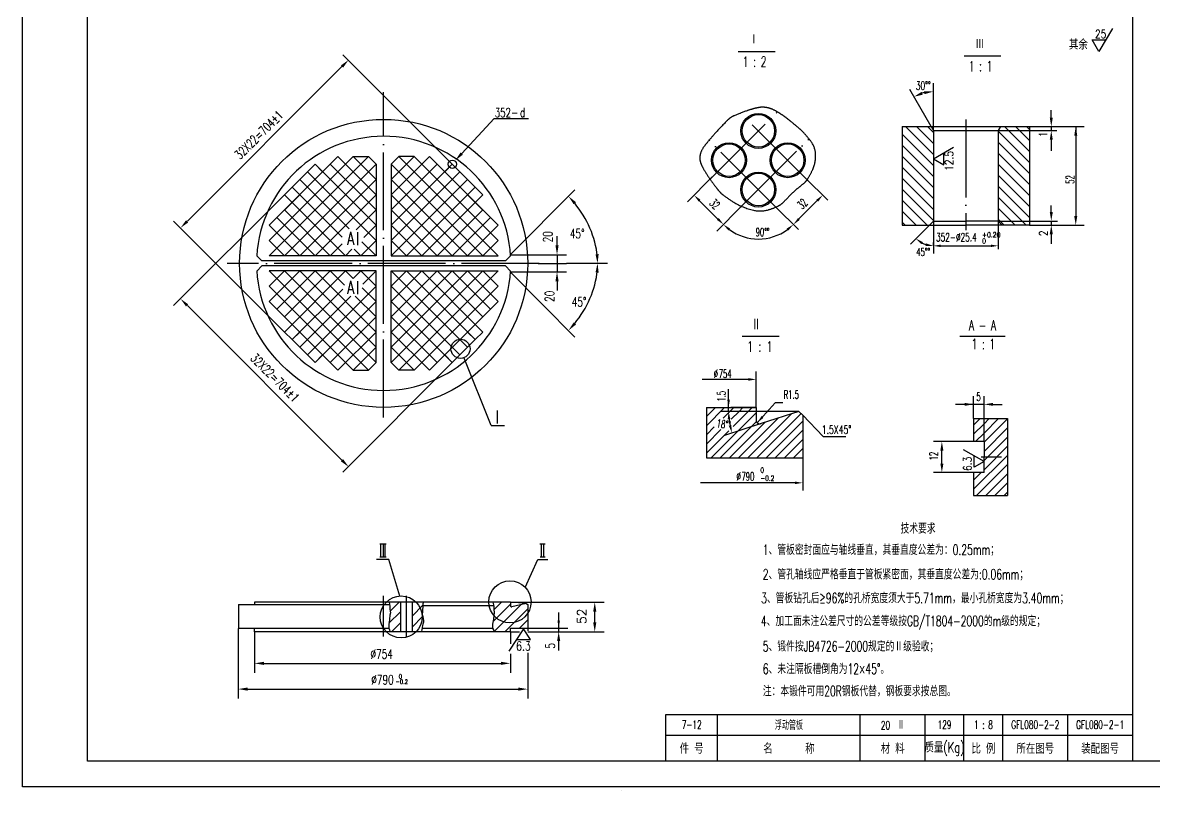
# Model space of a CAD drawing. Extents: x -457 to 1749, y 191 to 1539.
# Drawn here: x 890.8 to 1327.2, y 944.1 to 1240.2 of the extents above; entities that cross this region are included whole.
import ezdxf
from ezdxf.enums import TextEntityAlignment as Align

# ---------------------------------------------------------------- set-up
doc = ezdxf.new("R2010")
doc.units = 0
doc.header["$MEASUREMENT"] = 0
doc.linetypes.add('DASHDOT-M', pattern=[36, 30, -3, 0, -3])
doc.linetypes.add('DIVIDE-M', pattern=[39, 30, -3, 0, -3, 0, -3])
doc.layers.get('0').update_dxf_attribs({"linetype": 'CONTINUOUS'})
for name, color, linetype in [('1', 3, 'CONTINUOUS'), ('CDR_DWG1', 4, 'CONTINUOUS'), ('CDR_DWG2', 2, 'CONTINUOUS'), ('CDR_DWG3', 1, 'DASHDOT-M'), ('CDR_DWG4', 3, 'DIVIDE-M')]:
    doc.layers.add(name, color=color, linetype=linetype)
doc.styles.add('HZ', font='romans', dxfattribs={"width": 0.7, "bigfont": 'hz'})

# ---------------------------------------------------------------- blocks, each defined once
blk = doc.blocks.new('*X95')
at = {"layer": '1', "color": 0, "linetype": 'Continuous'}
for p, q in [((-21619.56, -20961.13), (-21612.5, -20954.07)), ((-21619.56, -20957.59), (-21616.04, -20954.07)), ((-21617.76, -20973.48), (-21600.4, -20956.12)), ((-21613.08, -20958.19), (-21610.46, -20955.57)), ((-21610.46, -20955.57), (-21608.96, -20954.07)), ((-21609.99, -20958.64), (-21606.93, -20955.57)), ((-21609.21, -20961.39), (-21603.39, -20955.57)), ((-21606.93, -20955.57), (-21605.43, -20954.07)), ((-21603.39, -20955.57), (-21601.89, -20954.07)), ((-21614.23, -20973.48), (-21600.25, -20959.5)), ((-21610.69, -20973.48), (-21597.04, -20959.82)), ((-21607.16, -20973.48), (-21591.81, -20958.13)), ((-21603.62, -20973.48), (-21586.58, -20956.44)), ((-21600.08, -20973.48), (-21583.04, -20956.43)), ((-21596.55, -20973.48), (-21582.4, -20959.33)), ((-21619.56, -20964.67), (-21616.49, -20961.6)), ((-21619.56, -20968.2), (-21613.97, -20962.61)), ((-21619.56, -20971.74), (-21610.88, -20963.06)), ((-21593.01, -20973.48), (-21582.4, -20962.87)), ((-21589.48, -20973.48), (-21582.4, -20966.4)), ((-21585.94, -20973.48), (-21582.4, -20969.94)), ((-21582.41, -20973.48), (-21582.4, -20973.47))]:
    blk.add_line(p, q, dxfattribs=at)
blk = doc.blocks.new('*X94')
at = {"layer": '1', "color": 0, "linetype": 'Continuous'}
for p, q in [((-21516.49, -20960.86), (-21514, -20958.37)), ((-21516.49, -20964.4), (-21512.49, -20960.4)), ((-21512.49, -20963.93), (-21506.93, -20958.37)), ((-21512.49, -20960.4), (-21510.47, -20958.37)), ((-21512.49, -20967.47), (-21503.46, -20958.43)), ((-21515.75, -20967.19), (-21512.49, -20963.93)), ((-21512.49, -20971), (-21503.46, -20961.97)), ((-21512.49, -20974.54), (-21503.46, -20965.5)), ((-21512.49, -20978.07), (-21503.46, -20969.04)), ((-21516.49, -20985.61), (-21503.46, -20972.57)), ((-21515.35, -20988), (-21503.46, -20976.11)), ((-21516.49, -20982.07), (-21513.6, -20979.19)), ((-21511.81, -20988), (-21503.46, -20979.65)), ((-21508.28, -20988), (-21503.46, -20983.18)), ((-21504.74, -20988), (-21503.46, -20986.72))]:
    blk.add_line(p, q, dxfattribs=at)
blk = doc.blocks.new('*X93')
at = {"layer": '1', "color": 0, "linetype": 'Continuous'}
for p, q in [((-21542.75, -20845.73), (-21532.03, -20856.46)), ((-21538.51, -20845.73), (-21532.03, -20852.22)), ((-21534.26, -20845.73), (-21532.03, -20847.97)), ((-21504.57, -20845.73), (-21503.02, -20847.28)), ((-21503.02, -20847.28), (-21494.97, -20855.33)), ((-21500.32, -20845.73), (-21498.78, -20847.28)), ((-21498.78, -20847.28), (-21494.97, -20851.08)), ((-21496.08, -20845.73), (-21494.97, -20846.84)), ((-21544.07, -20848.65), (-21532.03, -20860.7)), ((-21507.03, -20847.52), (-21494.97, -20859.57)), ((-21544.07, -20852.89), (-21532.03, -20864.94)), ((-21507.03, -20851.76), (-21494.97, -20863.81)), ((-21507.03, -20856), (-21494.97, -20868.05)), ((-21544.07, -20857.14), (-21532.03, -20869.19)), ((-21507.03, -20860.24), (-21494.97, -20872.3)), ((-21544.07, -20861.38), (-21532.03, -20873.43)), ((-21507.03, -20864.49), (-21494.97, -20876.54)), ((-21544.07, -20865.62), (-21532.03, -20877.67)), ((-21507.03, -20868.73), (-21494.97, -20880.78)), ((-21544.07, -20869.86), (-21532.03, -20881.91)), ((-21507.03, -20872.97), (-21497.81, -20882.19)), ((-21544.07, -20874.11), (-21534.45, -20883.73)), ((-21507.03, -20877.22), (-21502.05, -20882.19)), ((-21544.07, -20878.35), (-21538.69, -20883.73)), ((-21507.03, -20881.46), (-21506.29, -20882.19)), ((-21506.29, -20882.19), (-21504.75, -20883.73)), ((-21502.05, -20882.19), (-21500.51, -20883.73)), ((-21497.81, -20882.19), (-21496.26, -20883.73)), ((-21544.07, -20882.59), (-21542.93, -20883.73))]:
    blk.add_line(p, q, dxfattribs=at)
blk = doc.blocks.new('*X43')
at = {"color": 0}
for p, q in [((138.69, 53.84), (142.12, 57.27)), ((138.22, 49.12), (142.69, 53.6)), ((139.22, 45.88), (142.69, 49.35))]:
    blk.add_line(p, q, dxfattribs=at)
blk = doc.blocks.new('*X44')
at = {"color": 0}
for p, q in [((128.09, 68.69), (132.23, 72.83)), ((128.09, 64.45), (132.17, 68.53))]:
    blk.add_line(p, q, dxfattribs=at)
blk = doc.blocks.new('*X45')
at = {"color": 0}
for p, q in [((159.87, 66.53), (166.54, 73.2)), ((160.18, 71.08), (163.12, 74.02)), ((160.22, 62.64), (170.58, 73)), ((164.46, 62.64), (173.24, 71.42)), ((170.03, 63.96), (173.24, 67.17))]:
    blk.add_line(p, q, dxfattribs=at)

msp = doc.modelspace()

# ---------------------------------------------------------------- linework, layer by layer
for p, q in [((890.79, 945.38), (890.79, 1539.38)), ((1318.79, 1529.38), (1318.79, 955.38)), ((1056.48, 1185.56), (1014.25, 1227.79)), ((954.31, 1163.61), (1013.94, 1223.24)), ((1241.09, 1200.08), (1232.86, 1214.33)), ((1241.98, 1202.95), (1241.98, 1216.77)), ((1287.45, 1203.58), (1287.45, 1206.47)), ((1060.1, 1189.64), (1072.59, 1203.18)), ((1072.59, 1203.18), (1085.88, 1203.18)), ((1241.98, 1198.53), (1241.98, 1202.95)), ((1266.98, 1198.53), (1289.64, 1198.53)), ((1279.03, 1200.08), (1295.84, 1200.08)), ((1287.45, 1200.08), (1287.45, 1198.53)), ((1295.84, 1200.08), (1300.09, 1200.08)), ((1296.89, 1200.08), (1296.89, 1165.58)), ((1241.98, 1187.63), (1249.75, 1192.12)), ((1287.45, 1195.03), (1287.45, 1190.76)), ((985.89, 1162.03), (1012.36, 1188.5)), ((985.89, 1156.15), (1018.24, 1188.5)), ((985.89, 1150.26), (1024.13, 1188.5)), ((1027.07, 1173.79), (1012.36, 1188.5)), ((1027.07, 1179.68), (1018.24, 1188.5)), ((1027.07, 1185.56), (1024.13, 1188.5)), ((1032.95, 1173.79), (1047.66, 1188.5)), ((1032.95, 1179.68), (1041.78, 1188.5)), ((1032.95, 1185.56), (1035.89, 1188.5)), ((1074.13, 1150.26), (1035.89, 1188.5)), ((1074.13, 1156.15), (1041.78, 1188.5)), ((1074.13, 1162.03), (1047.66, 1188.5)), ((1241.98, 1187.63), (1245.99, 1185.31)), ((1245.99, 1185.31), (1245.99, 1189.95)), ((991.77, 1150.26), (1027.07, 1185.56)), ((994.71, 1176.74), (1003.54, 1185.56)), ((1027.07, 1162.03), (1003.54, 1185.56)), ((1027.07, 1167.91), (1009.42, 1185.56)), ((1032.95, 1162.03), (1056.48, 1185.56)), ((1032.95, 1167.91), (1050.6, 1185.56)), ((1068.25, 1150.26), (1032.95, 1185.56)), ((1065.31, 1176.74), (1056.48, 1185.56)), ((997.65, 1150.26), (1027.07, 1179.68)), ((1016.68, 1160.65), (997.65, 1179.68)), ((1027.07, 1156.15), (1000.59, 1182.62)), ((1032.95, 1156.15), (1059.42, 1182.62)), ((1032.95, 1150.26), (1062.37, 1179.68)), ((1062.37, 1150.26), (1032.95, 1179.68)), ((1156.72, 1180.64), (1147.12, 1171.03)), ((1192.6, 1180.35), (1201.29, 1171.66)), ((994.71, 1176.74), (991.77, 1173.79)), ((1013.99, 1157.45), (994.71, 1176.74)), ((1038.83, 1150.26), (1065.31, 1176.74)), ((1065.31, 1176.74), (1068.25, 1173.79)), ((1103.77, 1175.72), (1078.83, 1150.63)), ((991.77, 1173.79), (949.03, 1131.06)), ((1015.3, 1150.26), (991.77, 1173.79)), ((1003.54, 1150.26), (1027.07, 1173.79)), ((1056.48, 1150.26), (1032.95, 1173.79)), ((1044.72, 1150.26), (1068.25, 1173.79)), ((1158.9, 1164.43), (1151.83, 1171.5)), ((1190.14, 1164.45), (1197.21, 1171.52)), ((1287.45, 1167.13), (1287.45, 1169.62)), ((1009.42, 1150.26), (991.77, 1167.91)), ((1019.39, 1160.23), (1027.07, 1167.91)), ((1050.6, 1150.26), (1032.95, 1167.91)), ((1050.6, 1150.26), (1068.25, 1167.91)), ((1168.03, 1169.32), (1158.43, 1159.72)), ((1181.29, 1169.03), (1189.98, 1160.34)), ((991.77, 1120.85), (949.03, 1163.58)), ((997.65, 1150.26), (985.89, 1162.03)), ((1003.54, 1150.26), (988.83, 1164.97)), ((1022.37, 1157.33), (1027.07, 1162.03)), ((1044.72, 1150.26), (1032.95, 1162.03)), ((1056.48, 1150.26), (1071.19, 1164.97)), ((1062.37, 1150.26), (1074.13, 1162.03)), ((1240.43, 1162.08), (1233.11, 1154.76)), ((1241.98, 1163.63), (1241.98, 1154.65)), ((1266.98, 1164.36), (1266.98, 1152.84)), ((1266.98, 1163.63), (1289.85, 1163.63)), ((1279.03, 1162.08), (1295.84, 1162.08)), ((1287.45, 1163.63), (1287.45, 1162.08)), ((1295.84, 1162.08), (1300.09, 1162.08)), ((1019.97, 1159.35), (1019.97, 1154.33)), ((1096.86, 1154.23), (1096.86, 1157.83)), ((1287.45, 1158.58), (1287.45, 1154.89)), ((991.77, 1150.26), (985.89, 1156.15)), ((1009.42, 1150.26), (1013.96, 1154.8)), ((1015.3, 1150.26), (1017.79, 1152.75)), ((1021.18, 1150.26), (1018.64, 1152.8)), ((1021.18, 1150.26), (1027.07, 1156.15)), ((1027.07, 1150.26), (1021.64, 1155.69)), ((1038.83, 1150.26), (1032.95, 1156.15)), ((1068.25, 1150.26), (1074.13, 1156.15)), ((1241.98, 1154.09), (1241.98, 1155.34)), ((1241.98, 1154.65), (1241.98, 1151.09)), ((1244.78, 1154.09), (1264.18, 1154.09)), ((1078.83, 1150.63), (1100.46, 1150.63)), ((1096.86, 1150.63), (1096.86, 1144.23)), ((997.65, 1144.38), (985.89, 1132.61)), ((991.77, 1144.38), (985.89, 1138.5)), ((985.89, 1144.38), (1024.13, 1106.14)), ((1003.54, 1144.38), (988.83, 1129.67)), ((1015.3, 1144.38), (991.77, 1120.85)), ((1009.42, 1144.38), (991.77, 1126.73)), ((991.77, 1144.38), (1027.07, 1109.08)), ((997.65, 1144.38), (1027.07, 1114.96)), ((1003.54, 1144.38), (1027.07, 1120.85)), ((1009.42, 1144.38), (1014.86, 1138.94)), ((1015.3, 1144.38), (1018.24, 1141.44)), ((1021.18, 1144.38), (1018.24, 1141.44)), ((1021.18, 1144.38), (1027.07, 1138.5)), ((1027.07, 1144.38), (1022.02, 1139.33)), ((1038.83, 1144.38), (1032.95, 1138.5)), ((1044.72, 1144.38), (1032.95, 1132.61)), ((1050.6, 1144.38), (1032.95, 1126.73)), ((1056.48, 1144.38), (1032.95, 1120.85)), ((1062.37, 1144.38), (1032.95, 1114.96)), ((1068.25, 1144.38), (1032.95, 1109.08)), ((1032.95, 1144.38), (1062.37, 1114.96)), ((1074.13, 1144.38), (1035.89, 1106.14)), ((1038.83, 1144.38), (1065.31, 1117.91)), ((1044.72, 1144.38), (1068.25, 1120.85)), ((1050.6, 1144.38), (1068.25, 1126.73)), ((1056.48, 1144.38), (1071.19, 1129.67)), ((1062.37, 1144.38), (1074.13, 1132.61)), ((1068.25, 1144.38), (1074.13, 1138.5)), ((1078.83, 1144.01), (1100.46, 1144.01)), ((1103.77, 1118.92), (1078.83, 1144.01)), ((1089.53, 1147.26), (1100.46, 1147.26)), ((1116.29, 1147.26), (1100.46, 1147.26)), ((1019.97, 1140.45), (1019.97, 1135.43)), ((1096.86, 1140.41), (1096.86, 1136.81)), ((985.89, 1138.5), (1018.24, 1106.14)), ((1014.21, 1137.41), (994.71, 1117.91)), ((1027.07, 1138.5), (1000.59, 1112.02)), ((1019.07, 1134.73), (1027.07, 1126.73)), ((1021.76, 1137.92), (1027.07, 1132.61)), ((1032.95, 1138.5), (1059.42, 1112.02)), ((1074.13, 1138.5), (1041.78, 1106.14)), ((954.31, 1131.03), (1013.94, 1071.41)), ((985.89, 1132.61), (1012.36, 1106.14)), ((1017.31, 1134.62), (997.65, 1114.96)), ((1027.07, 1132.61), (1003.54, 1109.08)), ((1032.95, 1132.61), (1056.48, 1109.08)), ((1074.13, 1132.61), (1047.66, 1106.14)), ((1027.07, 1126.73), (1009.42, 1109.08)), ((1032.95, 1126.73), (1050.6, 1109.08)), ((994.71, 1117.91), (991.77, 1120.85)), ((994.71, 1117.91), (1003.54, 1109.08)), ((1027.07, 1120.85), (1012.36, 1106.14)), ((1032.95, 1120.85), (1047.66, 1106.14)), ((1065.31, 1117.91), (1056.48, 1109.08)), ((1065.31, 1117.91), (1068.25, 1120.85)), ((1027.07, 1114.96), (1018.24, 1106.14)), ((1032.95, 1114.96), (1041.78, 1106.14)), ((1056.48, 1109.08), (1014.25, 1066.85)), ((1027.07, 1109.08), (1024.13, 1106.14)), ((1032.95, 1109.08), (1035.89, 1106.14)), ((1071.44, 1084.82), (1061.01, 1110.76)), ((1173.6, 1091.74), (1173.6, 1105.56)), ((1170.6, 1102.56), (1152.89, 1102.56)), ((1163.02, 1090.24), (1163.02, 1098.75)), ((1257.51, 1087.44), (1257.51, 1096.14)), ((1261.51, 1078.69), (1261.51, 1096.14)), ((1173.6, 1091.74), (1163.92, 1091.74)), ((1180.95, 1093.52), (1174.1, 1085.84)), ((1183.95, 1093.52), (1180.95, 1093.52)), ((1261.51, 1092.94), (1250.51, 1092.94)), ((1265.01, 1092.94), (1268.51, 1092.94)), ((1163.92, 1090.24), (1160.02, 1090.24)), ((1191.6, 1088.74), (1199.46, 1080.55)), ((1071.44, 1084.82), (1076.6, 1084.82)), ((1175.56, 1085.54), (1161.48, 1080.98)), ((1199.46, 1080.55), (1208.23, 1080.55)), ((1257.45, 1078.63), (1242.06, 1078.63)), ((1245.26, 1070.13), (1245.26, 1075.13)), ((1261.51, 1070.88), (1253.66, 1075.41)), ((1191.6, 1072.34), (1191.6, 1059.68)), ((1257.72, 1068.69), (1257.72, 1073.07)), ((1261.51, 1070.88), (1257.72, 1068.69)), ((1257.45, 1066.63), (1242.06, 1066.63)), ((1188.6, 1062.68), (1152.17, 1062.68)), ((1032.04, 1033.14), (1027.2, 1033.14)), ((1036.22, 1019.01), (1032.04, 1033.14)), ((1084.63, 1022.32), (1089.43, 1033.14)), ((1089.43, 1033.14), (1093.37, 1033.14)), ((1078.86, 1016.64), (1101.09, 1016.64)), ((1097.49, 1012.66), (1097.49, 1005.31)), ((1101.09, 1016.64), (1115.01, 1016.64)), ((1111.41, 1008.82), (1111.41, 1013.45)), ((973.91, 1006.51), (973.91, 979.52)), ((980.21, 1005.26), (980.21, 989.45)), ((1083.96, 1006.4), (1078.26, 997.7)), ((1078.86, 1005.26), (1082.4, 1005.26)), ((1078.86, 1005.26), (1078.86, 1000.58)), ((1086.59, 1002.23), (1083.96, 1006.4)), ((1085.56, 1006.58), (1101.09, 1006.58)), ((1085.56, 1006.58), (1085.56, 1005.57)), ((1085.61, 1005.26), (1115.01, 1005.26)), ((1081.23, 1002.23), (1086.59, 1002.23)), ((1097.49, 1001.66), (1097.49, 998.06)), ((1078.86, 996.67), (1078.86, 989.45)), ((1085.56, 997.1), (1085.56, 979.52)), ((983.81, 993.05), (1075.26, 993.05)), ((977.35, 983.12), (1081.96, 983.12)), ((1138.79, 965.38), (1318.79, 965.38)), ((1731.79, 945.38), (890.79, 945.38)), ((1121.71, 944.06), (1121.71, 944.06))]:
    msp.add_line(p, q)
msp.add_lwpolyline([(1311, 1237.97), (1305.85, 1229.05), (1303.27, 1233.51), (1308.43, 1233.51)])
msp.add_lwpolyline([(1096.74, 1147.26, 0.25, 0.25, 1), (1096.99, 1147.26, 0.25, 0.25, 1)], format="xyseb", close=True)
for centre, radius in [((1059.64, 1114.37), 3.69), ((1078.71, 1016.76), 8.13), ((1036.78, 1010.95), 8.11)]:
    msp.add_circle(centre, radius)
for centre, radius, start, end in [((1241.98, 1198.53), 15.04, 103.3639, 106.6366), ((1073.87, 1145.63), 38.82, 6.4252, 39.8669), ((1174.52, 1175.8), 19.08, 234.0169, 305.9831), ((1241.98, 1163.63), 9.54, 243.0955, 251.9045), ((1073.87, 1149.01), 38.82, 320.1331, 353.5748), ((1190.1, 1090.24), 27.08, 186.3517, 191.5834)]:
    msp.add_arc(centre, radius, start, end)
for points in [[(1014.36, 1222.81), (1013.51, 1223.66), (1016.48, 1225.78)], [(1237.44, 1213.48), (1237.9, 1212.41), (1234.46, 1211.56)], [(1238.57, 1212.59), (1238.43, 1213.75), (1241.98, 1213.57)], [(1286.87, 1203.58), (1288.04, 1203.58), (1287.45, 1200.08)], [(1288.04, 1195.03), (1286.87, 1195.03), (1287.45, 1198.53)], [(1296.31, 1196.58), (1297.47, 1196.58), (1296.89, 1200.08)], [(1059.67, 1190.06), (1060.53, 1189.23), (1057.6, 1187.05)], [(1103.28, 1170.11), (1104.16, 1170.92), (1101.29, 1173.17)], [(1152.18, 1171.86), (1151.48, 1171.15), (1149.71, 1173.62)], [(1196.86, 1171.87), (1197.57, 1171.16), (1199.34, 1173.64)], [(1286.87, 1167.13), (1288.04, 1167.13), (1287.45, 1163.63)], [(1296.31, 1165.58), (1297.47, 1165.58), (1296.89, 1162.08)], [(954.66, 1163.12), (953.81, 1163.97), (951.69, 1161)], [(1159.26, 1164.79), (1158.55, 1164.08), (1161.02, 1162.31)], [(1162.98, 1159.98), (1163.63, 1160.74), (1161.02, 1162.31)], [(1185.4, 1160.74), (1186.05, 1159.98), (1188.01, 1162.31)], [(1189.79, 1164.8), (1190.5, 1164.09), (1188.02, 1162.33)], [(1288.04, 1158.58), (1286.87, 1158.58), (1287.45, 1162.08)], [(1237.96, 1155.52), (1237.37, 1154.71), (1235.23, 1156.88)], [(1097.46, 1154.23), (1096.26, 1154.23), (1096.86, 1150.63)], [(1238.94, 1154.06), (1239.09, 1155.05), (1241.98, 1154.09)], [(1244.78, 1154.55), (1244.78, 1153.62), (1241.98, 1154.09)], [(1264.18, 1154.55), (1264.18, 1153.62), (1266.98, 1154.09)], [(1111.71, 1150.83), (1112.91, 1150.88), (1112.48, 1147.26)], [(1097.46, 1140.41), (1096.26, 1140.41), (1096.86, 1144.01)], [(1111.71, 1143.81), (1112.91, 1143.76), (1112.48, 1147.38)], [(954.66, 1131.52), (953.81, 1130.67), (951.69, 1133.64)], [(1103.28, 1124.53), (1104.16, 1123.72), (1101.29, 1121.47)], [(1170.6, 1103.06), (1170.6, 1102.06), (1173.6, 1102.56)], [(1162.52, 1094.74), (1163.52, 1094.74), (1163.02, 1091.74)], [(1254.01, 1092.36), (1254.01, 1093.52), (1257.51, 1092.94)], [(1265.01, 1092.36), (1265.01, 1093.52), (1261.51, 1092.94)], [(1162.69, 1087.22), (1163.69, 1087.27), (1163.02, 1090.24)], [(1175.72, 1088.42), (1176.47, 1087.75), (1174.1, 1085.84)], [(1164.06, 1084.93), (1163.09, 1084.68), (1164.34, 1081.9)], [(1244.68, 1075.13), (1245.85, 1075.13), (1245.26, 1078.63)], [(1014.36, 1071.83), (1013.51, 1070.98), (1016.48, 1068.86)], [(1244.68, 1070.13), (1245.85, 1070.13), (1245.26, 1066.63)], [(1188.6, 1063.18), (1188.6, 1062.18), (1191.6, 1062.68)], [(1112.01, 1013.03), (1110.81, 1013.03), (1111.41, 1016.63)], [(1097.98, 1009.46), (1097.02, 1009.46), (1097.5, 1006.58)], [(1112.01, 1008.82), (1110.81, 1008.82), (1111.41, 1005.22)], [(1098.09, 1001.66), (1096.89, 1001.66), (1097.49, 1005.26)], [(983.81, 992.45), (983.81, 993.65), (980.21, 993.05)], [(1075.26, 992.45), (1075.26, 993.65), (1078.86, 993.05)], [(977.51, 982.52), (977.51, 983.72), (973.91, 983.12)], [(1081.96, 982.52), (1081.96, 983.72), (1085.56, 983.12)]]:
    msp.add_solid(points)
at = {"layer": 'CDR_DWG1'}
for p, q in [((915.79, 955.38), (915.79, 1529.38)), ((1229.93, 1200.08), (1229.93, 1178.98)), ((1229.93, 1200.08), (1241.09, 1200.08)), ((1229.99, 1200.08), (1229.93, 1200.02)), ((1241.09, 1200.08), (1267.87, 1200.08)), ((1241.09, 1200.08), (1241.98, 1198.53)), ((1241.98, 1198.53), (1266.98, 1198.53)), ((1241.98, 1198.53), (1241.98, 1178.98)), ((1267.87, 1200.08), (1266.98, 1198.53)), ((1266.98, 1198.53), (1266.98, 1178.98)), ((1267.87, 1200.08), (1279.03, 1200.08)), ((1279.03, 1200.08), (1279.03, 1178.98)), ((1229.93, 1178.98), (1229.93, 1162.08)), ((1241.98, 1178.98), (1241.98, 1170.39)), ((1266.98, 1178.98), (1266.98, 1170.39)), ((1279.03, 1178.98), (1279.03, 1162.08)), ((1241.98, 1170.53), (1241.98, 1163.63)), ((1266.98, 1170.53), (1266.98, 1163.63)), ((1229.93, 1162.08), (1240.43, 1162.08)), ((1240.43, 1162.08), (1241.98, 1163.63)), ((1240.43, 1162.08), (1254.48, 1162.08)), ((1241.98, 1163.63), (1254.48, 1163.63)), ((1266.98, 1163.63), (1254.48, 1163.63)), ((1268.52, 1162.08), (1254.48, 1162.08)), ((1268.52, 1162.1), (1266.98, 1163.64)), ((1279.03, 1162.08), (1268.52, 1162.08)), ((1279.03, 1162.28), (1278.83, 1162.08)), ((981.1, 1150.29), (983.05, 1148.27)), ((1076.96, 1148.26), (983.05, 1148.26)), ((1078.92, 1150.29), (1076.96, 1148.27)), ((981.1, 1144.36), (983.05, 1146.37)), ((1076.96, 1146.38), (983.05, 1146.38)), ((1078.92, 1144.36), (1076.96, 1146.37)), ((1154.45, 1091.74), (1173.6, 1091.74)), ((1173.6, 1091.74), (1173.6, 1086.96)), ((1190.1, 1090.24), (1163.92, 1090.24)), ((1190.1, 1090.24), (1175.56, 1085.54)), ((1190.1, 1090.24), (1191.6, 1088.74)), ((1191.6, 1088.74), (1191.6, 1072.34)), ((1257.51, 1087.44), (1270.55, 1087.44)), ((1257.51, 1087.44), (1257.51, 1078.63)), ((1270.55, 1087.44), (1270.55, 1057.81)), ((1261.51, 1078.63), (1257.51, 1078.63)), ((1261.51, 1078.63), (1261.51, 1072.63)), ((1261.51, 1066.63), (1261.51, 1072.63)), ((1257.51, 1066.63), (1257.51, 1057.81)), ((1261.51, 1066.63), (1257.51, 1066.63)), ((1257.51, 1057.81), (1270.55, 1057.81)), ((974.07, 1015.75), (1032.35, 1015.75)), ((974.07, 1015.75), (974.07, 1006.58)), ((1032.14, 1016.64), (980.21, 1016.64)), ((980.21, 1016.64), (980.21, 1015.75)), ((1036.52, 1016.64), (1032.14, 1016.64)), ((1036.51, 1016.64), (1036.51, 1005.26)), ((1040.96, 1016.64), (1036.52, 1016.64)), ((1040.96, 1016.64), (1040.96, 1005.26)), ((1072.2, 1016.64), (1040.96, 1016.64)), ((1045.09, 1015.32), (1072.53, 1015.32)), ((1078.86, 1016.64), (1072.2, 1016.64)), ((1078.86, 1016.64), (1078.86, 1015.32)), ((1085.01, 1016.07), (1078.86, 1016.64)), ((1085.01, 1016.07), (1079.39, 1014.87)), ((1085.01, 1016.07), (1085.56, 1015.75)), ((1085.56, 1015.75), (1085.56, 1006.58)), ((1031.98, 1006.52), (974.07, 1006.52)), ((980.21, 1005.26), (980.21, 1006.52)), ((1032.4, 1005.26), (980.21, 1005.26)), ((1036.52, 1005.26), (1032.4, 1005.26)), ((1040.96, 1005.26), (1036.52, 1005.26)), ((1057.61, 1005.26), (1040.96, 1005.26)), ((1044.84, 1006.58), (1071.98, 1006.58)), ((1072.53, 1005.26), (1057.61, 1005.26)), ((1078.86, 1005.26), (1072.47, 1005.26)), ((1078.86, 1005.26), (1078.86, 1006.58)), ((1078.86, 1006.58), (1085.56, 1006.58)), ((1138.79, 973.38), (1318.79, 973.38)), ((1138.79, 955.38), (1138.79, 973.38)), ((1158.79, 955.38), (1158.79, 973.38)), ((1213.79, 955.38), (1213.79, 973.38)), ((1238.79, 955.38), (1238.79, 973.38)), ((1253.79, 955.38), (1253.79, 973.38)), ((1268.79, 955.38), (1268.79, 973.38)), ((1293.79, 955.38), (1293.79, 973.38)), ((1721.79, 955.38), (915.79, 955.38))]:
    msp.add_line(p, q, dxfattribs=at)
for points in [[(1027.07, 1150.26), (985.89, 1150.26), (988.83, 1153.2), (985.89, 1156.15), (988.83, 1159.09), (985.89, 1162.03), (997.65, 1173.79), (994.71, 1176.74), (1003.54, 1185.56), (1006.48, 1182.62), (1009.42, 1185.56), (1012.36, 1182.62), (1018.24, 1188.5), (1024.13, 1188.5), (1027.07, 1185.56), (1027.07, 1150.26)], [(1032.95, 1150.26), (1074.13, 1150.26), (1071.19, 1153.2), (1074.13, 1156.15), (1071.19, 1159.09), (1074.13, 1162.03), (1062.37, 1173.79), (1065.31, 1176.74), (1056.48, 1185.56), (1053.54, 1182.62), (1050.6, 1185.56), (1047.66, 1182.62), (1041.78, 1188.5), (1035.89, 1188.5), (1032.95, 1185.56), (1032.95, 1150.26)], [(1027.07, 1144.38), (985.89, 1144.38), (988.83, 1141.44), (985.89, 1138.5), (988.83, 1135.55), (985.89, 1132.61), (997.65, 1120.85), (994.71, 1117.91), (1003.54, 1109.08), (1006.48, 1112.02), (1009.42, 1109.08), (1012.36, 1112.02), (1018.24, 1106.14), (1024.13, 1106.14), (1027.07, 1109.08)], [(1027.07, 1144.38), (985.89, 1144.38), (988.83, 1141.44), (985.89, 1138.5), (988.83, 1135.55), (985.89, 1132.61), (997.65, 1120.85), (994.71, 1117.91), (1003.54, 1109.08), (1006.48, 1112.02), (1009.42, 1109.08), (1012.36, 1112.02), (1018.24, 1106.14), (1024.13, 1106.14), (1027.07, 1109.08), (1027.07, 1144.38)], [(1032.95, 1144.38), (1074.13, 1144.38), (1071.19, 1141.44), (1074.13, 1138.5), (1071.19, 1135.55), (1074.13, 1132.61), (1062.37, 1120.85), (1065.31, 1117.91), (1056.48, 1109.08), (1053.54, 1112.02), (1050.6, 1109.08), (1047.66, 1112.02), (1041.78, 1106.14), (1035.89, 1106.14), (1032.95, 1109.08), (1032.95, 1144.38)], [(1154.45, 1091.74), (1154.45, 1072.34), (1191.6, 1072.34)]]:
    msp.add_lwpolyline(points, dxfattribs=at)
for centre, radius in [((1174.52, 1198.43), 6.75), ((1174.52, 1198.43), 6.25), ((1030.01, 1147.32), 55.55), ((1163.2, 1187.12), 6.75), ((1163.2, 1187.12), 6.25), ((1185.83, 1187.12), 6.75), ((1185.83, 1187.12), 6.25), ((1056.48, 1185.56), 1.62), ((1174.52, 1175.8), 6.75), ((1174.52, 1175.8), 6.25)]:
    msp.add_circle(centre, radius, dxfattribs=at)
for centre, radius, start, end in [((1030.01, 1147.32), 49.01, 3.4422, 176.6737), ((1030.01, 1147.32), 49.01, 183.3263, 356.5578), ((1175.1, 1086.96), 1.5, 180, 287.9352), ((1079.3, 1015.3), 0.441, 177.9273, 282.0667)]:
    msp.add_arc(centre, radius, start, end, dxfattribs=at)
at = {"layer": 'CDR_DWG2'}
for p, q in [((1166.67, 1229.1), (1180.92, 1229.1)), ((1253.8, 1227.36), (1268.04, 1227.36)), ((1168.3, 1119.24), (1182.54, 1119.24)), ((1252.17, 1119.24), (1269.64, 1119.24)), ((1028.51, 1039.2), (1030.98, 1039.2)), ((1028.97, 1034.15), (1028.97, 1039.13)), ((1029.76, 1039.13), (1029.76, 1034.15)), ((1030.55, 1034.15), (1030.55, 1039.13)), ((1090.25, 1039.14), (1092.25, 1039.14)), ((1090.87, 1034.17), (1090.87, 1039.14)), ((1091.67, 1039.14), (1091.67, 1034.17)), ((1028.56, 1034.08), (1030.98, 1034.08)), ((1090.31, 1034.1), (1092.25, 1034.1))]:
    msp.add_line(p, q, dxfattribs=at)
at = {"layer": 'CDR_DWG3', "linetype": 'DASHDOT-M'}
for p, q in [((1030.01, 1087.93), (1030.01, 1213.35)), ((1155.87, 1179.79), (1181.82, 1205.74)), ((1193.35, 1179.6), (1167.66, 1205.29)), ((1254.48, 1202.78), (1254.48, 1160.18)), ((1181.29, 1169.03), (1155.5, 1194.82)), ((1168.03, 1169.32), (1194.03, 1195.32)), ((1090.01, 1147.32), (969.68, 1147.32)), ((1268.29, 1072.63), (1260.41, 1072.63)), ((1029.81, 1019.04), (1029.81, 1003.38)), ((1038.73, 1019.04), (1038.73, 1003.38))]:
    msp.add_line(p, q, dxfattribs=at)
at = {"layer": 'CDR_DWG4', "linetype": 'DIVIDE-M'}
for p, q in [((1032.08, 1016.63), (1032.4, 1015.12)), ((1032.4, 1015.12), (1032.4, 1013.99)), ((1032.4, 1013.99), (1032.61, 1012.49)), ((1032.61, 1012.49), (1032.4, 1011.62)), ((1044.94, 1012.92), (1044.82, 1011.87)), ((1045.05, 1014.87), (1044.94, 1013.7)), ((1044.94, 1013.7), (1044.94, 1012.92)), ((1045.15, 1016.04), (1045.05, 1014.87)), ((1045.31, 1016.65), (1045.15, 1016.04)), ((1072.14, 1016.63), (1072.45, 1015.12)), ((1072.45, 1015.12), (1072.45, 1013.99)), ((1072.45, 1013.99), (1072.67, 1012.49)), ((1072.67, 1012.49), (1072.45, 1011.62)), ((1032.08, 1008.86), (1031.98, 1008.11)), ((1031.98, 1008.11), (1031.98, 1006.61)), ((1032.3, 1010.11), (1032.08, 1008.86)), ((1032.4, 1011.62), (1032.3, 1010.11)), ((1044.82, 1011.87), (1045.05, 1011.1)), ((1045.15, 1008.16), (1044.99, 1007.65)), ((1045.05, 1011.1), (1045.27, 1010.39)), ((1045.32, 1008.95), (1045.15, 1008.16)), ((1045.27, 1010.39), (1045.43, 1009.41)), ((1045.43, 1009.41), (1045.32, 1008.95)), ((1072.14, 1008.86), (1072.04, 1008.11)), ((1072.04, 1008.11), (1072.04, 1006.61)), ((1072.35, 1010.11), (1072.14, 1008.86)), ((1072.45, 1011.62), (1072.35, 1010.11)), ((1031.98, 1006.61), (1032.3, 1005.97)), ((1032.3, 1005.97), (1032.4, 1005.34)), ((1044.78, 1006.15), (1044.61, 1005.31)), ((1044.88, 1006.86), (1044.78, 1006.15)), ((1044.99, 1007.65), (1044.88, 1006.86)), ((1072.04, 1006.61), (1072.35, 1005.97)), ((1072.35, 1005.97), (1072.45, 1005.34))]:
    msp.add_line(p, q, dxfattribs=at)
msp.add_lwpolyline([(1155.87, 1179.79, -0.023977), (1153.38, 1183.69, -0.041569), (1152.24, 1186.12, -0.136871), (1152, 1188.96, -0.111271), (1153.4, 1192.16, -0.01502), (1155.14, 1194.39, -0.010523), (1157.77, 1197.43, -0.009998), (1162.26, 1202.2, -0.037701), (1163.56, 1203.35, -0.059647), (1165.14, 1204.27, -0.020375), (1170.12, 1206.18, -0.017092), (1173.19, 1207.1, -0.029449), (1175.01, 1207.46, -0.087448), (1177.94, 1207.36, -0.076351), (1181.06, 1206.18, -0.014588), (1183.34, 1204.8, -0.01865), (1185.05, 1203.61, -0.009886), (1186.78, 1202.24, -0.005092), (1190.07, 1199.49, -0.029478), (1192.11, 1197.53, -0.020788), (1194.7, 1194.48, -0.149114), (1196.55, 1189.65, -0.123357), (1195.47, 1183.55, -0.031047), (1193.63, 1180.02, -0.070606), (1192.51, 1178.66, -0.019019), (1190.35, 1176.81, 0.018662), (1188.14, 1174.93, 0.020772), (1185.99, 1172.78, -0.020092), (1183.76, 1170.56, -0.075492), (1181.96, 1169.34, -0.042645), (1178.36, 1167.99, -0.12342), (1172.59, 1167.83, -0.085917), (1164.98, 1170.95, -0.018798), (1160.83, 1173.77, -0.055143), (1159.57, 1174.93, -0.015916), (1158.22, 1176.59, -0.008606)], format="xyb", close=True, dxfattribs=at)

# ---------------------------------------------------------------- block references
for name, p in [('*X93', (22774, 22045.81)), ('*X95', (22774, 22045.81)), ('*X94', (22774, 22045.81)), ('*X43', (893.82, 959.38)), ('*X44', (912.87, 942.62)), ('*X45', (912.32, 942.62))]:
    msp.add_blockref(name, p)

# ---------------------------------------------------------------- texts
at = {"style": 'HZ'}
for s, height, width, p in [('25', 3.2, 0.8, (1304.29, 1234.21)), ('其余', 4, 0.7, (1294.28, 1229.76)), ('30%%d%%d', 3.2, 0.65, (1235.23, 1214.26)), ('352-', 3.5, 0.7, (1072.82, 1203.73)), ('A', 5, 0.7, (1015.9, 1154.5)), ('45%%d', 3.6, 0.7, (1101.82, 1157)), ('352-%%C25.4', 3.2, 0.65, (1243.01, 1155.81)), ('+0.20', 1.96, 0.8, (1260.7, 1157.37)), ('0', 1.96, 0.8, (1260.8, 1154.96)), ('45%%d%%d', 3, 0.65, (1235.37, 1150.22)), ('A', 5, 0.7, (1015.9, 1135.6)), ('45%%d', 3.6, 0.7, (1102.56, 1130.63)), ('%%c', 3.2, 0.6, (1157.29, 1103.13)), ('754', 3.2, 0.6, (1159.21, 1103.13)), ('R1.5', 3.2, 0.6, (1184.29, 1095.12)), ('5', 3.2, 0.6, (1258.58, 1094.29)), ('1.5X45%%D', 3.2, 0.68, (1198.94, 1081.6)), ('%%c', 3.2, 0.6, (1166.08, 1063.54)), ('790', 3.2, 0.6, (1168, 1063.54)), ('0', 2, 0.68, (1175.26, 1066.59)), ('-0.2', 2, 0.68, (1175.26, 1063.43)), ('技术要求', 4, 0.65, (1229.31, 1043.09)), ('1、管板密封面应与轴线垂直，其垂直度公差为：0.25mm；', 4, 0.65, (1176.2, 1034.88)), ('2、管孔轴线应严格垂直于管板紧密面，其垂直度公差为:0.06mm；', 4, 0.65, (1176.2, 1025.4)), ('3、管板钻孔后≥96%的孔桥宽度须大于5.71mm，最小孔桥宽度为3.40mm；', 4, 0.65, (1175.55, 1016.24)), ('4、加工面未注公差尺寸的公差等级按GB/T1804-2000的m级的规定；', 4, 0.65, (1175.48, 1007.4)), ('5、锻件按JB4726-2000规定的Ⅱ级验收；', 4, 0.65, (1176.22, 997.63)), ('%%c754', 3.6, 0.7, (1024.92, 994.85)), ('6、未注隔板槽倒角为12×45%%d。', 4, 0.65, (1176.22, 988.94)), ('%%c790', 3.6, 0.7, (1025.24, 984.92)), ('-0.2', 1.7, 0.7, (1034.64, 985.13)), ('0', 1.7, 0.7, (1035.84, 987.17)), ('注：本锻件可用20R钢板代替，钢板要求按总图。', 4, 0.65, (1176.22, 980.37))]:
    msp.add_text(s, height=height, dxfattribs=dict(at, width=width)).set_placement(p)
at = {"style": 'HZ', "width": 0.7}
for rotation, p in [(45, (983.11, 1195.66)), (315, (986.84, 1101.99))]:
    msp.add_text('32X22=704%%P1', height=3.5, rotation=rotation, dxfattribs=at).set_placement(p, align=Align.CENTER)
at = {"style": 'HZ'}
for s, width, p in [('d', 0.7, (1083.55, 1203.76)), ('6.3', 0.75, (1083.91, 998.01))]:
    msp.add_text(s, height=3.5, dxfattribs=dict(at, width=width)).set_placement(p, align=Align.CENTER)
for s, height, rotation, width, p in [('1', 3.2, 90, 0.8, (1285.9, 1195.96)), ('12.5', 3.2, 90, 0.8, (1249.65, 1182.99)), ('52', 3.2, 90, 0.6, (1296.3, 1178.03)), ('32', 3.2, 315, 0.6, (1155.37, 1170.23)), ('32', 3.2, 45, 0.6, (1191.42, 1167.98)), ('90%%d%%d', 3.2, 358.5569, 0.6, (1173.43, 1157.81)), ('20', 3.6, 90, 0.7, (1095.06, 1155.41)), ('2', 3.2, 90, 0.8, (1286.04, 1157.81)), ('20', 3.6, 90, 0.7, (1095.81, 1132.46)), ('1.5', 3.2, 90, 0.6, (1161.81, 1093.99)), ('18%%d%%d', 3, 351.8008, 0.65, (1158.27, 1084.21)), ('12', 3.2, 90, 0.6, (1243.66, 1071.35)), ('6.3', 3.2, 90, 0.8, (1256.72, 1067.26)), ('5', 3.6, 90, 0.7, (1096.06, 998.73))]:
    msp.add_text(s, height=height, rotation=rotation, dxfattribs=dict(at, width=width)).set_placement(p)
msp.add_text('52 ', height=3.5, rotation=90, dxfattribs=at).set_placement((1108.16, 1012.38), align=Align.CENTER)
for s, height, width, p in [('7-12', 3.2, 0.65, (1148.79, 969.38)), ('浮动管板', 3.2, 0.65, (1186.29, 969.46)), ('20  Ⅱ', 3.2, 0.65, (1226.29, 969.38)), ('129', 3.2, 0.65, (1246.29, 969.38)), ('1 : 8', 3.2, 0.65, (1261.29, 969.38)), ('GFL080-2-2', 3.2, 0.65, (1281.29, 969.38)), ('GFL080-2-1', 3.2, 0.65, (1306.29, 969.38)), ('件 号', 4, 0.7, (1148.79, 960.38)), ('名      称', 4, 0.7, (1186.29, 960.38)), ('材 料', 4, 0.7, (1226.29, 960.38)), ('质量(Kg)', 4, 0.7, (1246.29, 960.38)), ('比 例', 4, 0.7, (1261.29, 960.38)), ('所在图号', 4, 0.7, (1281.29, 960.38)), ('装配图号', 4, 0.7, (1306.29, 960.38))]:
    msp.add_text(s, height=height, dxfattribs=dict(at, width=width)).set_placement(p, align=Align.MIDDLE)
at = {"layer": 'CDR_DWG2', "style": 'HZ'}
for s, width, p in [('Ⅰ', 0.65, (1171.07, 1231.74)), ('Ⅲ', 0.65, (1258.19, 1230)), ('1 : 2', 0.65, (1168.49, 1223.11)), ('1 : 1', 0.65, (1255.62, 1221.37)), ('II', 0.7, (1172.69, 1121.88)), ('A - A', 0.65, (1255.67, 1121.45)), ('1 : 1', 0.7, (1170.12, 1113.25)), ('1 : 1', 0.65, (1256.69, 1114.23))]:
    msp.add_text(s, height=4, dxfattribs=dict(at, width=width)).set_placement(p)
at = {"layer": 'CDR_DWG2', "style": 'HZ', "width": 0.7}
msp.add_text('I', height=5, dxfattribs=at).set_placement((1073.76, 1085.59), align=Align.CENTER)

doc.saveas('drawing.dxf')
